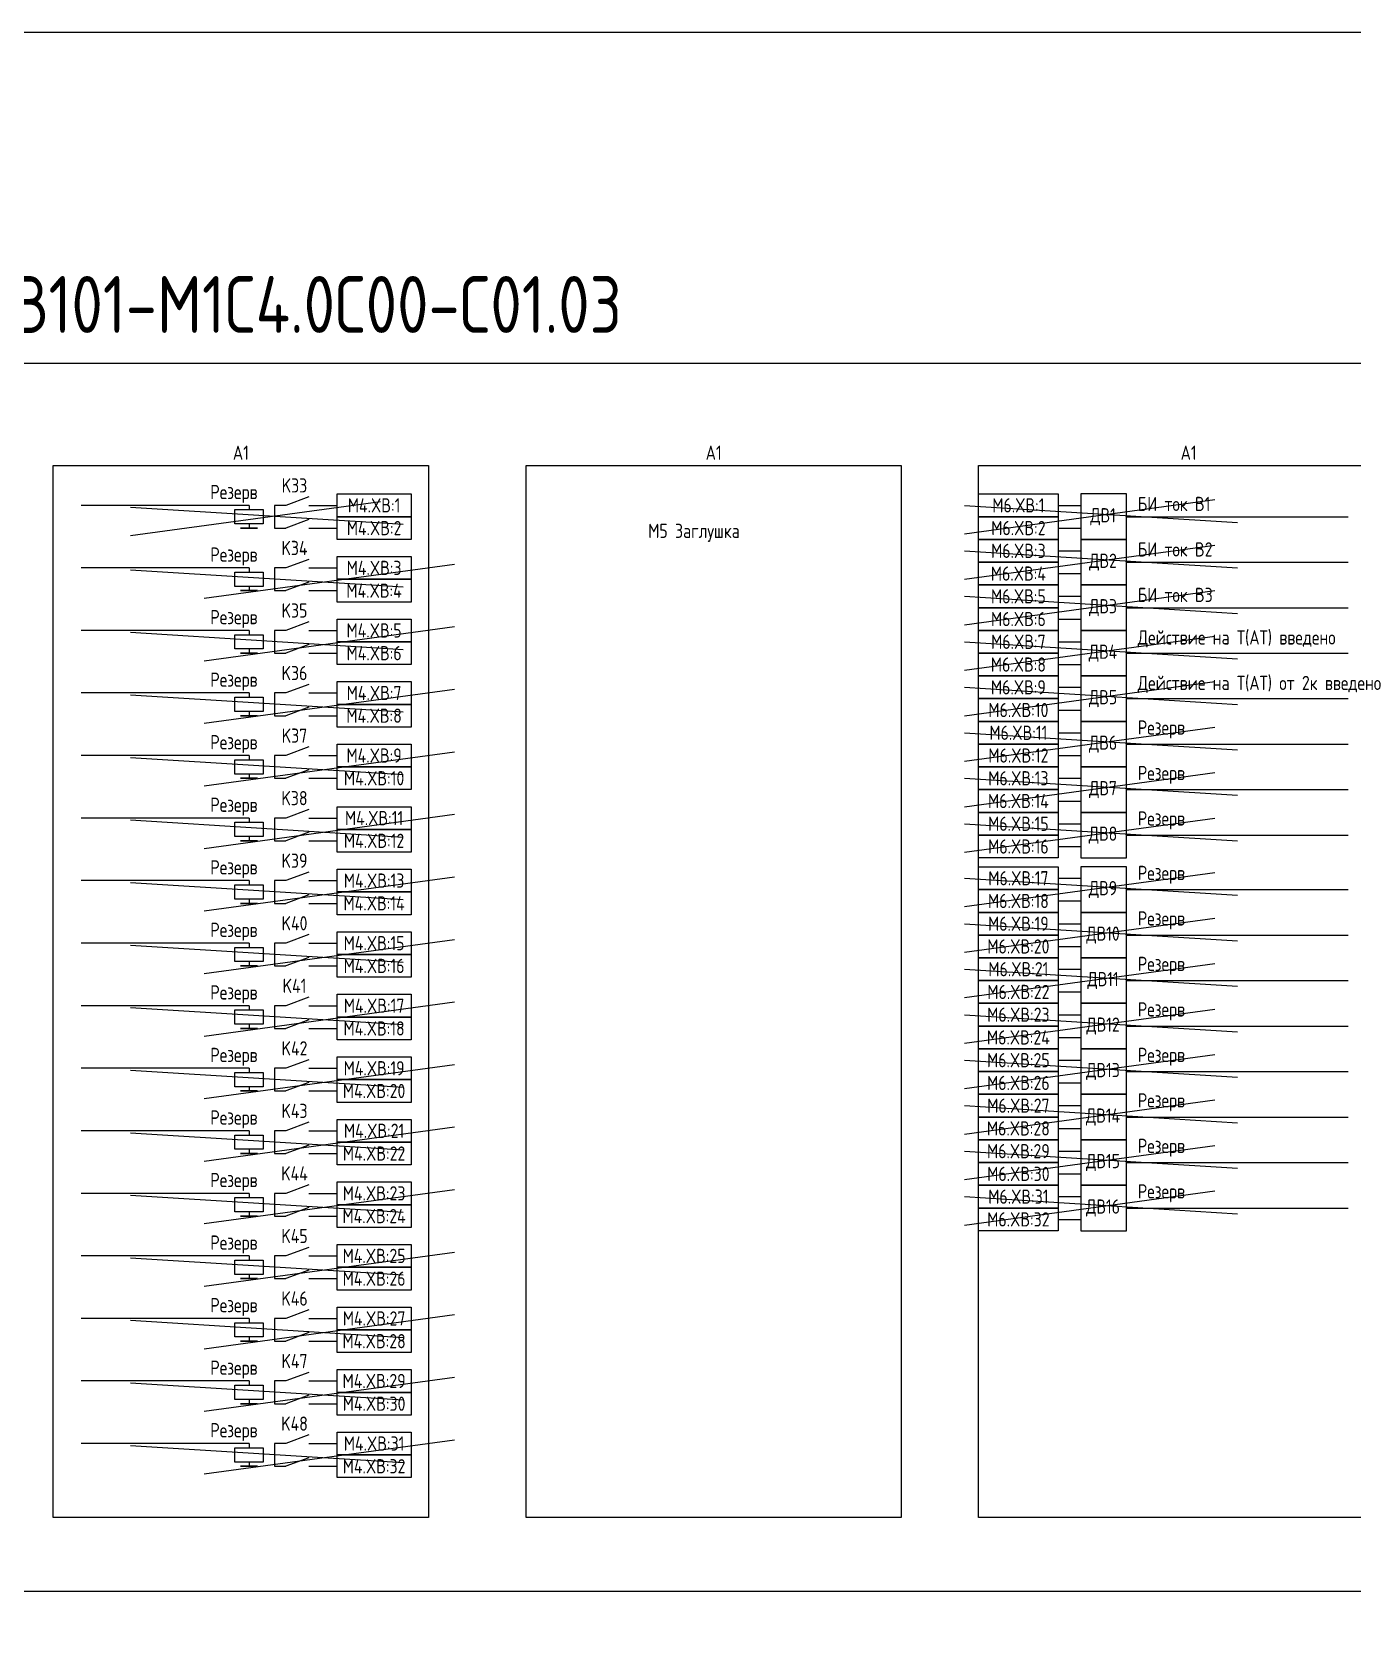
# Model space of a CAD drawing. Header units: millimetres. Extents: x -1117 to 6417, y -90 to 586.
# Drawn here: x 455.4 to 687.7, y 303.8 to 586 of the extents above; entities that cross this region are included whole.
import ezdxf

# ---------------------------------------------------------------- set-up
doc = ezdxf.new("R2010")
doc.units = ezdxf.units.MM
doc.styles.add('Gost_type_A', font='GOST_A.TTF')

msp = doc.modelspace()

# ---------------------------------------------------------------- linework, layer by layer
for p, q in [((493.54, 502.77), (464.04, 502.77)), ((493.54, 502.77), (493.54, 502.02)), ((635.85, 502.77), (639.85, 502.77)), ((647.85, 500.77), (686.85, 500.77)), ((493.54, 499.52), (493.54, 498.77)), ((635.85, 498.77), (639.85, 498.77)), ((635.85, 494.77), (639.85, 494.77)), ((493.54, 491.77), (464.04, 491.77)), ((493.54, 491.77), (493.54, 491.02)), ((647.85, 492.77), (686.85, 492.77)), ((493.54, 488.52), (493.54, 487.77)), ((635.85, 490.77), (639.85, 490.77)), ((635.85, 486.77), (639.85, 486.77)), ((635.85, 482.77), (639.85, 482.77)), ((647.85, 484.77), (686.85, 484.77)), ((493.54, 480.77), (464.04, 480.77)), ((493.54, 480.77), (493.54, 480.02)), ((493.54, 477.52), (493.54, 476.77)), ((635.85, 478.77), (639.85, 478.77)), ((635.85, 474.77), (639.85, 474.77)), ((647.85, 476.77), (686.85, 476.77)), ((493.54, 469.77), (464.04, 469.77)), ((493.54, 469.77), (493.54, 469.02)), ((635.85, 470.77), (639.85, 470.77)), ((647.85, 468.77), (686.85, 468.77)), ((493.54, 466.52), (493.54, 465.77)), ((635.85, 466.77), (639.85, 466.77)), ((635.85, 462.77), (639.85, 462.77)), ((647.85, 460.77), (686.85, 460.77)), ((493.54, 458.77), (464.04, 458.77)), ((493.54, 458.77), (493.54, 458.02)), ((635.85, 458.77), (639.85, 458.77)), ((493.54, 455.52), (493.54, 454.77)), ((635.85, 454.77), (639.85, 454.77)), ((647.85, 452.77), (686.85, 452.77)), ((635.85, 450.77), (639.85, 450.77)), ((493.54, 447.77), (464.04, 447.77)), ((493.54, 447.77), (493.54, 447.02)), ((635.85, 446.77), (639.85, 446.77)), ((493.54, 444.52), (493.54, 443.77)), ((647.85, 444.77), (686.85, 444.77)), ((635.85, 442.77), (639.85, 442.77)), ((493.54, 436.77), (464.04, 436.77)), ((493.54, 436.77), (493.54, 436.02)), ((635.85, 437.19), (639.85, 437.19)), ((647.85, 435.19), (686.85, 435.19)), ((493.54, 433.52), (493.54, 432.77)), ((635.85, 433.19), (639.85, 433.19)), ((635.85, 429.19), (639.85, 429.19)), ((647.85, 427.19), (686.85, 427.19)), ((493.54, 425.77), (464.04, 425.77)), ((493.54, 425.77), (493.54, 425.02)), ((635.85, 425.19), (639.85, 425.19)), ((493.54, 422.52), (493.54, 421.77)), ((635.85, 421.19), (639.85, 421.19)), ((647.85, 419.19), (686.85, 419.19)), ((635.85, 417.19), (639.85, 417.19)), ((493.54, 414.77), (464.04, 414.77)), ((493.54, 414.77), (493.54, 414.02)), ((635.85, 413.19), (639.85, 413.19)), ((493.54, 411.52), (493.54, 410.77)), ((647.85, 411.19), (686.85, 411.19)), ((635.85, 409.19), (639.85, 409.19)), ((493.54, 403.77), (464.04, 403.77)), ((493.54, 403.77), (493.54, 403.02)), ((635.85, 405.19), (639.85, 405.19)), ((635.85, 401.19), (639.85, 401.19)), ((647.85, 403.19), (686.85, 403.19)), ((493.54, 400.52), (493.54, 399.77)), ((635.85, 397.19), (639.85, 397.19)), ((647.85, 395.19), (686.85, 395.19)), ((493.54, 392.77), (464.04, 392.77)), ((493.54, 392.77), (493.54, 392.02)), ((635.85, 393.19), (639.85, 393.19)), ((493.54, 389.52), (493.54, 388.77)), ((635.85, 389.19), (639.85, 389.19)), ((647.85, 387.19), (686.85, 387.19)), ((635.85, 385.19), (639.85, 385.19)), ((493.54, 381.77), (464.04, 381.77)), ((493.54, 381.77), (493.54, 381.02)), ((635.85, 381.19), (639.85, 381.19)), ((493.54, 378.52), (493.54, 377.77)), ((647.85, 379.19), (686.85, 379.19)), ((635.85, 377.19), (639.85, 377.19)), ((493.54, 370.77), (464.04, 370.77)), ((493.54, 370.77), (493.54, 370.02)), ((493.54, 367.52), (493.54, 366.77)), ((493.54, 359.77), (464.04, 359.77)), ((493.54, 359.77), (493.54, 359.02)), ((493.54, 356.52), (493.54, 355.77)), ((493.54, 348.77), (464.04, 348.77)), ((493.54, 348.77), (493.54, 348.02)), ((493.54, 345.52), (493.54, 344.77)), ((493.54, 337.77), (464.04, 337.77)), ((493.54, 337.77), (493.54, 337.02)), ((493.54, 334.52), (493.54, 333.77))]:
    msp.add_line(p, q)
at = {"color": 3}
for p, q in [((472.68, 497.44), (516.68, 503.44)), ((472.68, 502.44), (520.68, 499.44)), ((472.68, 491.44), (520.68, 488.44)), ((485.68, 486.44), (529.68, 492.44)), ((472.68, 480.44), (520.68, 477.44)), ((485.68, 475.44), (529.68, 481.44)), ((472.68, 469.44), (520.68, 466.44)), ((485.68, 464.44), (529.68, 470.44)), ((619.38, 457.77), (663.38, 463.77)), ((619.38, 462.77), (667.38, 459.77)), ((472.68, 458.44), (520.68, 455.44)), ((485.68, 453.44), (529.68, 459.44)), ((619.38, 449.77), (663.38, 455.77)), ((619.38, 454.77), (667.38, 451.77)), ((472.68, 447.44), (520.68, 444.44)), ((485.68, 442.44), (529.68, 448.44)), ((619.38, 441.77), (663.38, 447.77)), ((619.38, 446.77), (667.38, 443.77)), ((619.38, 432.19), (663.38, 438.19)), ((472.68, 436.44), (520.68, 433.44)), ((485.68, 431.44), (529.68, 437.44)), ((619.38, 437.19), (667.38, 434.19)), ((619.38, 424.19), (663.38, 430.19)), ((619.38, 429.19), (667.38, 426.19)), ((485.68, 420.44), (529.68, 426.44)), ((472.68, 425.44), (520.68, 422.44)), ((619.38, 416.19), (663.38, 422.19)), ((619.38, 421.19), (667.38, 418.19)), ((485.68, 409.44), (529.68, 415.44)), ((472.68, 414.44), (520.68, 411.44)), ((619.38, 408.19), (663.38, 414.19)), ((619.38, 413.19), (667.38, 410.19)), ((485.68, 398.44), (529.68, 404.44)), ((619.38, 400.19), (663.38, 406.19)), ((619.38, 405.19), (667.38, 402.19)), ((472.68, 403.44), (520.68, 400.44)), ((619.38, 392.19), (663.38, 398.19)), ((619.38, 397.19), (667.38, 394.19)), ((472.68, 392.44), (520.68, 389.44)), ((485.68, 387.44), (529.68, 393.44)), ((619.38, 384.19), (663.38, 390.19)), ((619.38, 389.19), (667.38, 386.19)), ((472.68, 381.44), (520.68, 378.44)), ((485.68, 376.44), (529.68, 382.44)), ((619.38, 376.19), (663.38, 382.19)), ((619.38, 381.19), (667.38, 378.19)), ((472.68, 370.44), (520.68, 367.44)), ((485.68, 365.44), (529.68, 371.44)), ((472.68, 359.44), (520.68, 356.44)), ((485.68, 354.44), (529.68, 360.44)), ((472.68, 348.44), (520.68, 345.44)), ((485.68, 343.44), (529.68, 349.44)), ((472.68, 337.44), (520.68, 334.44)), ((485.68, 332.44), (529.68, 338.44))]:
    msp.add_line(p, q, dxfattribs=at)
at = {"ltscale": 1.08}
for p, q in [((500.04, 502.77), (498.04, 502.77)), ((498.04, 502.77), (498.04, 498.77)), ((504.04, 502.77), (509.04, 502.77)), ((498.04, 498.77), (500.04, 498.77)), ((504.04, 498.77), (509.04, 498.77)), ((500.04, 491.77), (498.04, 491.77)), ((498.04, 491.77), (498.04, 487.77)), ((504.04, 491.77), (509.04, 491.77)), ((498.04, 487.77), (500.04, 487.77)), ((504.04, 487.77), (509.04, 487.77)), ((500.04, 480.77), (498.04, 480.77)), ((498.04, 480.77), (498.04, 476.77)), ((504.04, 480.77), (509.04, 480.77)), ((498.04, 476.77), (500.04, 476.77)), ((504.04, 476.77), (509.04, 476.77)), ((500.04, 469.77), (498.04, 469.77)), ((498.04, 469.77), (498.04, 465.77)), ((504.04, 469.77), (509.04, 469.77)), ((498.04, 465.77), (500.04, 465.77)), ((504.04, 465.77), (509.04, 465.77)), ((500.04, 458.77), (498.04, 458.77)), ((498.04, 458.77), (498.04, 454.77)), ((504.04, 458.77), (509.04, 458.77)), ((498.04, 454.77), (500.04, 454.77)), ((504.04, 454.77), (509.04, 454.77)), ((500.04, 447.77), (498.04, 447.77)), ((498.04, 447.77), (498.04, 443.77)), ((504.04, 447.77), (509.04, 447.77)), ((498.04, 443.77), (500.04, 443.77)), ((504.04, 443.77), (509.04, 443.77)), ((500.04, 436.77), (498.04, 436.77)), ((498.04, 436.77), (498.04, 432.77)), ((504.04, 436.77), (509.04, 436.77)), ((498.04, 432.77), (500.04, 432.77)), ((504.04, 432.77), (509.04, 432.77)), ((500.04, 425.77), (498.04, 425.77)), ((498.04, 425.77), (498.04, 421.77)), ((504.04, 425.77), (509.04, 425.77)), ((498.04, 421.77), (500.04, 421.77)), ((504.04, 421.77), (509.04, 421.77)), ((500.04, 414.77), (498.04, 414.77)), ((498.04, 414.77), (498.04, 410.77)), ((504.04, 414.77), (509.04, 414.77)), ((498.04, 410.77), (500.04, 410.77)), ((504.04, 410.77), (509.04, 410.77)), ((500.04, 403.77), (498.04, 403.77)), ((498.04, 403.77), (498.04, 399.77)), ((504.04, 403.77), (509.04, 403.77)), ((498.04, 399.77), (500.04, 399.77)), ((504.04, 399.77), (509.04, 399.77)), ((500.04, 392.77), (498.04, 392.77)), ((498.04, 392.77), (498.04, 388.77)), ((504.04, 392.77), (509.04, 392.77)), ((498.04, 388.77), (500.04, 388.77)), ((504.04, 388.77), (509.04, 388.77)), ((500.04, 381.77), (498.04, 381.77)), ((498.04, 381.77), (498.04, 377.77)), ((504.04, 381.77), (509.04, 381.77)), ((498.04, 377.77), (500.04, 377.77)), ((504.04, 377.77), (509.04, 377.77)), ((500.04, 370.77), (498.04, 370.77)), ((498.04, 370.77), (498.04, 366.77)), ((504.04, 370.77), (509.04, 370.77)), ((498.04, 366.77), (500.04, 366.77)), ((504.04, 366.77), (509.04, 366.77)), ((500.04, 359.77), (498.04, 359.77)), ((498.04, 359.77), (498.04, 355.77)), ((504.04, 359.77), (509.04, 359.77)), ((498.04, 355.77), (500.04, 355.77)), ((504.04, 355.77), (509.04, 355.77)), ((500.04, 348.77), (498.04, 348.77)), ((498.04, 348.77), (498.04, 344.77)), ((504.04, 348.77), (509.04, 348.77)), ((498.04, 344.77), (500.04, 344.77)), ((504.04, 344.77), (509.04, 344.77)), ((500.04, 337.77), (498.04, 337.77)), ((498.04, 337.77), (498.04, 333.77)), ((504.04, 337.77), (509.04, 337.77)), ((498.04, 333.77), (500.04, 333.77)), ((504.04, 333.77), (509.04, 333.77))]:
    msp.add_line(p, q, dxfattribs=at)
at = {"ltscale": 4.32}
for p, q in [((504.04, 504.27), (500.04, 502.77)), ((504.04, 500.27), (500.04, 498.77)), ((504.04, 493.27), (500.04, 491.77)), ((504.04, 489.27), (500.04, 487.77)), ((504.04, 482.27), (500.04, 480.77)), ((504.04, 478.27), (500.04, 476.77)), ((504.04, 471.27), (500.04, 469.77)), ((504.04, 467.27), (500.04, 465.77)), ((504.04, 460.27), (500.04, 458.77)), ((504.04, 456.27), (500.04, 454.77)), ((504.04, 449.27), (500.04, 447.77)), ((504.04, 445.27), (500.04, 443.77)), ((504.04, 438.27), (500.04, 436.77)), ((504.04, 434.27), (500.04, 432.77)), ((504.04, 427.27), (500.04, 425.77)), ((504.04, 423.27), (500.04, 421.77)), ((504.04, 416.27), (500.04, 414.77)), ((504.04, 412.27), (500.04, 410.77)), ((504.04, 405.27), (500.04, 403.77)), ((504.04, 401.27), (500.04, 399.77)), ((504.04, 394.27), (500.04, 392.77)), ((504.04, 390.27), (500.04, 388.77)), ((504.04, 383.27), (500.04, 381.77)), ((504.04, 379.27), (500.04, 377.77)), ((504.04, 372.27), (500.04, 370.77)), ((504.04, 368.27), (500.04, 366.77)), ((504.04, 361.27), (500.04, 359.77)), ((504.04, 357.27), (500.04, 355.77)), ((504.04, 350.27), (500.04, 348.77)), ((504.04, 346.27), (500.04, 344.77)), ((504.04, 339.27), (500.04, 337.77)), ((504.04, 335.27), (500.04, 333.77))]:
    msp.add_line(p, q, dxfattribs=at)
at = {"color": 6}
for p, q in [((619.38, 497.77), (663.38, 503.77)), ((619.38, 502.77), (667.38, 499.77)), ((619.38, 489.77), (663.38, 495.77)), ((619.38, 494.77), (667.38, 491.77)), ((619.38, 481.77), (663.38, 487.77)), ((619.38, 486.77), (667.38, 483.77)), ((619.38, 473.77), (663.38, 479.77)), ((619.38, 478.77), (667.38, 475.77)), ((619.38, 465.77), (663.38, 471.77)), ((619.38, 470.77), (667.38, 467.77))]:
    msp.add_line(p, q, dxfattribs=at)
for points in [[(-1117.42, 586), (6417.25, 586), (6417.25, -90), (-1117.42, -90)], [(210, 527.77), (1023.33, 527.77), (1023.33, 311.77), (210, 311.77)], [(459.11, 509.77), (525.11, 509.77), (525.11, 324.77), (459.11, 324.77)], [(542.26, 509.77), (608.26, 509.77), (608.26, 324.77), (542.26, 324.77)], [(621.85, 509.77), (693.85, 509.77), (693.85, 324.77), (621.85, 324.77)], [(509.04, 504.77), (522.04, 504.77), (522.04, 500.77), (509.04, 500.77)], [(621.85, 504.77), (635.85, 504.77), (635.85, 500.77), (621.85, 500.77)], [(496.04, 502.02), (496.04, 499.52), (491.04, 499.52), (491.04, 502.02)], [(509.04, 500.77), (522.04, 500.77), (522.04, 496.77), (509.04, 496.77)], [(621.85, 500.77), (635.85, 500.77), (635.85, 496.77), (621.85, 496.77)], [(495.04, 498.77), (492.04, 498.77)], [(621.85, 496.77), (635.85, 496.77), (635.85, 492.77), (621.85, 492.77)], [(509.04, 493.77), (522.04, 493.77), (522.04, 489.77), (509.04, 489.77)], [(621.85, 492.77), (635.85, 492.77), (635.85, 488.77), (621.85, 488.77)], [(496.04, 491.02), (496.04, 488.52), (491.04, 488.52), (491.04, 491.02)], [(509.04, 489.77), (522.04, 489.77), (522.04, 485.77), (509.04, 485.77)], [(621.85, 488.77), (635.85, 488.77), (635.85, 484.77), (621.85, 484.77)], [(495.04, 487.77), (492.04, 487.77)], [(509.04, 482.77), (522.04, 482.77), (522.04, 478.77), (509.04, 478.77)], [(621.85, 484.77), (635.85, 484.77), (635.85, 480.77), (621.85, 480.77)], [(496.04, 480.02), (496.04, 477.52), (491.04, 477.52), (491.04, 480.02)], [(621.85, 480.77), (635.85, 480.77), (635.85, 476.77), (621.85, 476.77)], [(509.04, 478.77), (522.04, 478.77), (522.04, 474.77), (509.04, 474.77)], [(495.04, 476.77), (492.04, 476.77)], [(621.85, 476.77), (635.85, 476.77), (635.85, 472.77), (621.85, 472.77)], [(509.04, 471.77), (522.04, 471.77), (522.04, 467.77), (509.04, 467.77)], [(621.85, 472.77), (635.85, 472.77), (635.85, 468.77), (621.85, 468.77)], [(496.04, 469.02), (496.04, 466.52), (491.04, 466.52), (491.04, 469.02)], [(621.85, 468.77), (635.85, 468.77), (635.85, 464.77), (621.85, 464.77)], [(495.04, 465.77), (492.04, 465.77)], [(509.04, 467.77), (522.04, 467.77), (522.04, 463.77), (509.04, 463.77)], [(621.85, 464.77), (635.85, 464.77), (635.85, 460.77), (621.85, 460.77)], [(509.04, 460.77), (522.04, 460.77), (522.04, 456.77), (509.04, 456.77)], [(621.85, 460.77), (635.85, 460.77), (635.85, 456.77), (621.85, 456.77)], [(496.04, 458.02), (496.04, 455.52), (491.04, 455.52), (491.04, 458.02)], [(495.04, 454.77), (492.04, 454.77)], [(509.04, 456.77), (522.04, 456.77), (522.04, 452.77), (509.04, 452.77)], [(621.85, 456.77), (635.85, 456.77), (635.85, 452.77), (621.85, 452.77)], [(621.85, 452.77), (635.85, 452.77), (635.85, 448.77), (621.85, 448.77)], [(509.04, 449.77), (522.04, 449.77), (522.04, 445.77), (509.04, 445.77)], [(621.85, 448.77), (635.85, 448.77), (635.85, 444.77), (621.85, 444.77)], [(496.04, 447.02), (496.04, 444.52), (491.04, 444.52), (491.04, 447.02)], [(495.04, 443.77), (492.04, 443.77)], [(509.04, 445.77), (522.04, 445.77), (522.04, 441.77), (509.04, 441.77)], [(621.85, 444.77), (635.85, 444.77), (635.85, 440.77), (621.85, 440.77)], [(509.04, 438.77), (522.04, 438.77), (522.04, 434.77), (509.04, 434.77)], [(621.85, 439.19), (635.85, 439.19), (635.85, 435.19), (621.85, 435.19)], [(496.04, 436.02), (496.04, 433.52), (491.04, 433.52), (491.04, 436.02)], [(509.04, 434.77), (522.04, 434.77), (522.04, 430.77), (509.04, 430.77)], [(621.85, 435.19), (635.85, 435.19), (635.85, 431.19), (621.85, 431.19)], [(495.04, 432.77), (492.04, 432.77)], [(621.85, 431.19), (635.85, 431.19), (635.85, 427.19), (621.85, 427.19)], [(509.04, 427.77), (522.04, 427.77), (522.04, 423.77), (509.04, 423.77)], [(621.85, 427.19), (635.85, 427.19), (635.85, 423.19), (621.85, 423.19)], [(496.04, 425.02), (496.04, 422.52), (491.04, 422.52), (491.04, 425.02)], [(509.04, 423.77), (522.04, 423.77), (522.04, 419.77), (509.04, 419.77)], [(495.04, 421.77), (492.04, 421.77)], [(621.85, 423.19), (635.85, 423.19), (635.85, 419.19), (621.85, 419.19)], [(621.85, 419.19), (635.85, 419.19), (635.85, 415.19), (621.85, 415.19)], [(509.04, 416.77), (522.04, 416.77), (522.04, 412.77), (509.04, 412.77)], [(621.85, 415.19), (635.85, 415.19), (635.85, 411.19), (621.85, 411.19)], [(496.04, 414.02), (496.04, 411.52), (491.04, 411.52), (491.04, 414.02)], [(509.04, 412.77), (522.04, 412.77), (522.04, 408.77), (509.04, 408.77)], [(495.04, 410.77), (492.04, 410.77)], [(621.85, 411.19), (635.85, 411.19), (635.85, 407.19), (621.85, 407.19)], [(621.85, 407.19), (635.85, 407.19), (635.85, 403.19), (621.85, 403.19)], [(509.04, 405.77), (522.04, 405.77), (522.04, 401.77), (509.04, 401.77)], [(496.04, 403.02), (496.04, 400.52), (491.04, 400.52), (491.04, 403.02)], [(509.04, 401.77), (522.04, 401.77), (522.04, 397.77), (509.04, 397.77)], [(621.85, 403.19), (635.85, 403.19), (635.85, 399.19), (621.85, 399.19)], [(495.04, 399.77), (492.04, 399.77)], [(621.85, 399.19), (635.85, 399.19), (635.85, 395.19), (621.85, 395.19)], [(621.85, 395.19), (635.85, 395.19), (635.85, 391.19), (621.85, 391.19)], [(509.04, 394.77), (522.04, 394.77), (522.04, 390.77), (509.04, 390.77)], [(496.04, 392.02), (496.04, 389.52), (491.04, 389.52), (491.04, 392.02)], [(509.04, 390.77), (522.04, 390.77), (522.04, 386.77), (509.04, 386.77)], [(621.85, 391.19), (635.85, 391.19), (635.85, 387.19), (621.85, 387.19)], [(495.04, 388.77), (492.04, 388.77)], [(621.85, 387.19), (635.85, 387.19), (635.85, 383.19), (621.85, 383.19)], [(509.04, 383.77), (522.04, 383.77), (522.04, 379.77), (509.04, 379.77)], [(621.85, 383.19), (635.85, 383.19), (635.85, 379.19), (621.85, 379.19)], [(496.04, 381.02), (496.04, 378.52), (491.04, 378.52), (491.04, 381.02)], [(509.04, 379.77), (522.04, 379.77), (522.04, 375.77), (509.04, 375.77)], [(621.85, 379.19), (635.85, 379.19), (635.85, 375.19), (621.85, 375.19)], [(495.04, 377.77), (492.04, 377.77)], [(509.04, 372.77), (522.04, 372.77), (522.04, 368.77), (509.04, 368.77)], [(496.04, 370.02), (496.04, 367.52), (491.04, 367.52), (491.04, 370.02)], [(509.04, 368.77), (522.04, 368.77), (522.04, 364.77), (509.04, 364.77)], [(495.04, 366.77), (492.04, 366.77)], [(509.04, 361.77), (522.04, 361.77), (522.04, 357.77), (509.04, 357.77)], [(496.04, 359.02), (496.04, 356.52), (491.04, 356.52), (491.04, 359.02)], [(495.04, 355.77), (492.04, 355.77)], [(509.04, 357.77), (522.04, 357.77), (522.04, 353.77), (509.04, 353.77)], [(509.04, 350.77), (522.04, 350.77), (522.04, 346.77), (509.04, 346.77)], [(496.04, 348.02), (496.04, 345.52), (491.04, 345.52), (491.04, 348.02)], [(495.04, 344.77), (492.04, 344.77)], [(509.04, 346.77), (522.04, 346.77), (522.04, 342.77), (509.04, 342.77)], [(509.04, 339.77), (522.04, 339.77), (522.04, 335.77), (509.04, 335.77)], [(496.04, 337.02), (496.04, 334.52), (491.04, 334.52), (491.04, 337.02)], [(495.04, 333.77), (492.04, 333.77)], [(509.04, 335.77), (522.04, 335.77), (522.04, 331.77), (509.04, 331.77)]]:
    msp.add_lwpolyline(points, close=True)
at = {"ltscale": 4}
for points in [[(639.85, 496.77), (647.85, 496.77), (647.85, 504.77), (639.85, 504.77)], [(639.85, 488.77), (647.85, 488.77), (647.85, 496.77), (639.85, 496.77)], [(639.85, 480.77), (647.85, 480.77), (647.85, 488.77), (639.85, 488.77)], [(639.85, 472.77), (647.85, 472.77), (647.85, 480.77), (639.85, 480.77)], [(639.85, 464.77), (647.85, 464.77), (647.85, 472.77), (639.85, 472.77)], [(639.85, 456.77), (647.85, 456.77), (647.85, 464.77), (639.85, 464.77)], [(639.85, 448.77), (647.85, 448.77), (647.85, 456.77), (639.85, 456.77)], [(639.85, 440.77), (647.85, 440.77), (647.85, 448.77), (639.85, 448.77)], [(639.85, 431.19), (647.85, 431.19), (647.85, 439.19), (639.85, 439.19)], [(639.85, 423.19), (647.85, 423.19), (647.85, 431.19), (639.85, 431.19)], [(639.85, 415.19), (647.85, 415.19), (647.85, 423.19), (639.85, 423.19)], [(639.85, 407.19), (647.85, 407.19), (647.85, 415.19), (639.85, 415.19)], [(639.85, 399.19), (647.85, 399.19), (647.85, 407.19), (639.85, 407.19)], [(639.85, 391.19), (647.85, 391.19), (647.85, 399.19), (639.85, 399.19)], [(639.85, 383.19), (647.85, 383.19), (647.85, 391.19), (639.85, 391.19)], [(639.85, 375.19), (647.85, 375.19), (647.85, 383.19), (639.85, 383.19)]]:
    msp.add_lwpolyline(points, close=True, dxfattribs=at)

# ---------------------------------------------------------------- texts
at = {"attachment_point": 8, "line_spacing_factor": 0.9, "style": 'Gost_type_A'}
for s, insert, char_height, width in [('ЮНИТ-М514-ДЗО-Р102-К103-К103-К103-х-В101-В101-М1С4.0С00-С01.03', (389.26, 531.04), 10, 401), ('A1', (492.11, 510.77), 2.5, 66), ('A1', (575.26, 510.77), 2.5, 66), ('A1', (658.79, 510.77), 2.5, 73.8762)]:
    msp.add_mtext(s, dxfattribs=dict(at, insert=insert, char_height=char_height, width=width))
at = {"char_height": 2.5, "style": 'Gost_type_A'}
for s, insert, width, attachment_point in [('Резерв', (495.04, 504.77), 31.0015, 6), ('K33', (501.54, 506.27), 5, 5), ('M4.XВ:1', (515.54, 502.77), 13, 5), ('M6.XВ:1', (628.85, 502.77), 14, 5), ('БИ ток B1', (649.85, 501.77), 30.8621, 7), ('M4.XВ:2', (515.54, 498.77), 13, 5), ('M6.XВ:2', (628.85, 498.77), 14, 5), ('ДВ1', (643.73, 500.77), 7.7588, 5), ('Резерв', (495.04, 493.77), 31.0015, 6), ('K34', (501.54, 495.27), 5, 5), ('M6.XВ:3', (628.85, 494.77), 14, 5), ('ДВ2', (643.73, 492.77), 7.7588, 5), ('БИ ток B2', (649.85, 493.77), 38.5025, 7), ('M4.XВ:3', (515.54, 491.77), 13, 5), ('M6.XВ:4', (628.85, 490.77), 14, 5), ('M4.XВ:4', (515.54, 487.77), 13, 5), ('БИ ток B3', (649.85, 485.77), 27.8465, 7), ('K35', (501.54, 484.27), 5, 5), ('M6.XВ:5', (628.85, 486.77), 14, 5), ('ДВ3', (643.73, 484.77), 7.7588, 5), ('Резерв', (495.04, 482.77), 31.0015, 6), ('M6.XВ:6', (628.85, 482.77), 14, 5), ('M4.XВ:5', (515.54, 480.77), 13, 5), ('M6.XВ:7', (628.85, 478.77), 14, 5), ('\\pxt5;Действие на Т(АТ) введено', (649.85, 477.77), 40.0776, 7), ('M4.XВ:6', (515.54, 476.77), 13, 5), ('ДВ4', (643.73, 476.77), 7.7588, 5), ('K36', (501.54, 473.27), 5, 5), ('M6.XВ:8', (628.85, 474.77), 14, 5), ('Резерв', (495.04, 471.77), 31.0015, 6), ('M6.XВ:9', (628.85, 470.77), 14, 5), ('Действие на Т(АТ) от 2к введено', (649.85, 469.77), 41.4505, 7), ('M4.XВ:7', (515.54, 469.77), 13, 5), ('ДВ5', (643.73, 468.77), 7.7588, 5), ('M4.XВ:8', (515.54, 465.77), 13, 5), ('M6.XВ:10', (628.85, 466.77), 14, 5), ('K37', (501.54, 462.27), 5, 5), ('M6.XВ:11', (628.85, 462.77), 14, 5), ('Резерв', (649.85, 461.77), 37, 7), ('Резерв', (495.04, 460.77), 31.0015, 6), ('ДВ6', (643.73, 460.77), 7.7588, 5), ('M4.XВ:9', (515.54, 458.77), 13, 5), ('M6.XВ:12', (628.85, 458.77), 14, 5), ('M4.XВ:10', (515.54, 454.77), 13, 5), ('M6.XВ:13', (628.85, 454.77), 14, 5), ('Резерв', (649.85, 453.77), 37, 7), ('K38', (501.54, 451.27), 5, 5), ('M6.XВ:14', (628.85, 450.77), 14, 5), ('ДВ7', (643.73, 452.77), 7.7588, 5), ('Резерв', (495.04, 449.77), 31.0015, 6), ('M4.XВ:11', (515.54, 447.77), 13, 5), ('Резерв', (649.85, 445.77), 37, 7), ('M6.XВ:15', (628.85, 446.77), 14, 5), ('ДВ8', (643.73, 444.77), 7.7588, 5), ('M4.XВ:12', (515.54, 443.77), 13, 5), ('M6.XВ:16', (628.85, 442.77), 14, 5), ('Резерв', (495.04, 438.77), 31.0015, 6), ('K39', (501.54, 440.27), 5, 5), ('M4.XВ:13', (515.54, 436.77), 13, 5), ('M6.XВ:17', (628.85, 437.19), 14, 5), ('Резерв', (649.85, 436.19), 37, 7), ('ДВ9', (643.73, 435.19), 7.7588, 5), ('M4.XВ:14', (515.54, 432.77), 13, 5), ('M6.XВ:18', (628.85, 433.19), 14, 5), ('Резерв', (495.04, 427.77), 31.0015, 6), ('K40', (501.54, 429.27), 5, 5), ('M6.XВ:19', (628.85, 429.19), 14, 5), ('Резерв', (649.85, 428.19), 37, 7), ('M4.XВ:15', (515.54, 425.77), 13, 5), ('M6.XВ:20', (628.85, 425.19), 14, 5), ('ДВ10', (643.73, 427.19), 7.7588, 5), ('Резерв', (649.85, 420.19), 37, 7), ('M4.XВ:16', (515.54, 421.77), 13, 5), ('M6.XВ:21', (628.85, 421.19), 14, 5), ('ДВ11', (643.73, 419.19), 7.7588, 5), ('Резерв', (495.04, 416.77), 31.0015, 6), ('K41', (501.54, 418.27), 5, 5), ('M6.XВ:22', (628.85, 417.19), 14, 5), ('M4.XВ:17', (515.54, 414.77), 13, 5), ('Резерв', (649.85, 412.19), 37, 7), ('M6.XВ:23', (628.85, 413.19), 14, 5), ('ДВ12', (643.73, 411.19), 7.7588, 5), ('M4.XВ:18', (515.54, 410.77), 13, 5), ('M6.XВ:24', (628.85, 409.19), 14, 5), ('Резерв', (495.04, 405.77), 31.0015, 6), ('K42', (501.54, 407.27), 5, 5), ('M6.XВ:25', (628.85, 405.19), 14, 5), ('Резерв', (649.85, 404.19), 37, 7), ('M4.XВ:19', (515.54, 403.77), 13, 5), ('ДВ13', (643.73, 403.19), 7.7588, 5), ('M4.XВ:20', (515.54, 399.77), 13, 5), ('M6.XВ:26', (628.85, 401.19), 14, 5), ('M6.XВ:27', (628.85, 397.19), 14, 5), ('Резерв', (649.85, 396.19), 37, 7), ('Резерв', (495.04, 394.77), 31.0015, 6), ('K43', (501.54, 396.27), 5, 5), ('ДВ14', (643.73, 395.19), 7.7588, 5), ('M4.XВ:21', (515.54, 392.77), 13, 5), ('M6.XВ:28', (628.85, 393.19), 14, 5), ('M4.XВ:22', (515.54, 388.77), 13, 5), ('M6.XВ:29', (628.85, 389.19), 14, 5), ('Резерв', (649.85, 388.19), 37, 7), ('ДВ15', (643.73, 387.19), 7.7588, 5), ('Резерв', (495.04, 383.77), 31.0015, 6), ('K44', (501.54, 385.27), 5, 5), ('M6.XВ:30', (628.85, 385.19), 14, 5), ('M4.XВ:23', (515.54, 381.77), 13, 5), ('M6.XВ:31', (628.85, 381.19), 14, 5), ('Резерв', (649.85, 380.19), 37, 7), ('M4.XВ:24', (515.54, 377.77), 13, 5), ('M6.XВ:32', (628.85, 377.19), 14, 5), ('ДВ16', (643.73, 379.19), 7.7588, 5), ('K45', (501.54, 374.27), 5, 5), ('Резерв', (495.04, 372.77), 31.0015, 6), ('M4.XВ:25', (515.54, 370.77), 13, 5), ('M4.XВ:26', (515.54, 366.77), 13, 5), ('K46', (501.54, 363.27), 5, 5), ('Резерв', (495.04, 361.77), 31.0015, 6), ('M4.XВ:27', (515.54, 359.77), 13, 5), ('M4.XВ:28', (515.54, 355.77), 13, 5), ('K47', (501.54, 352.27), 5, 5), ('Резерв', (495.04, 350.77), 31.0015, 6), ('M4.XВ:29', (515.54, 348.77), 13, 5), ('M4.XВ:30', (515.54, 344.77), 13, 5), ('K48', (501.54, 341.27), 5, 5), ('Резерв', (495.04, 339.77), 31.0015, 6), ('M4.XВ:31', (515.54, 337.77), 13, 5), ('M4.XВ:32', (515.54, 333.77), 13, 5)]:
    msp.add_mtext(s, dxfattribs=dict(at, insert=insert, width=width, attachment_point=attachment_point))
at = {"insert": (563.75, 499.53), "char_height": 2.5, "attachment_point": 1, "style": 'Gost_type_A'}
msp.add_mtext_dynamic_manual_height_columns('M5 Заглушка', width=44.3689, gutter_width=12.5, heights=[0], dxfattribs=at)

doc.saveas('drawing.dxf')
